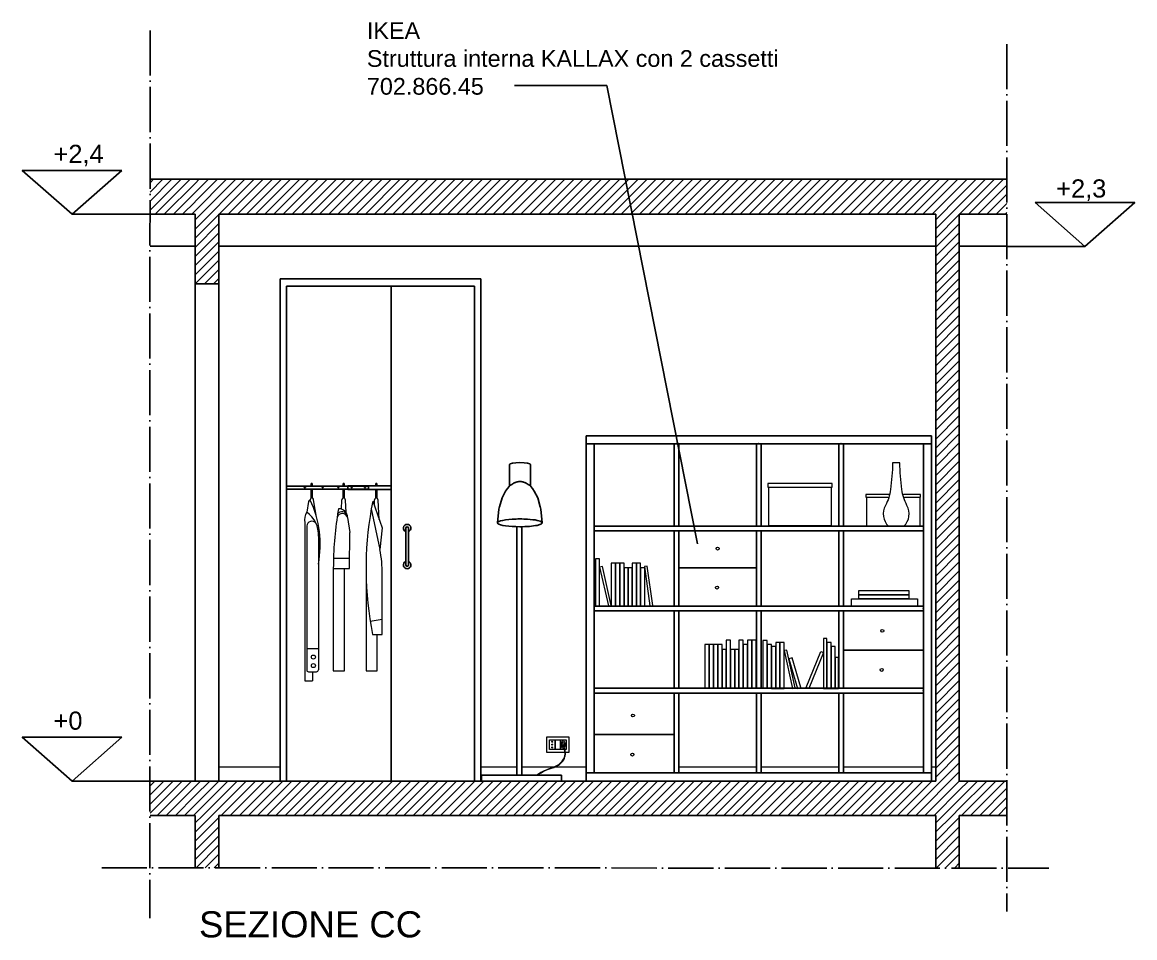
# Model space of a CAD drawing. Header units: millimetres. Extents: x 3016 to 5179, y 3293 to 5202.
# Drawn here: x 4210 to 4683.3, y 3599.9 to 3989.6 of the extents above; entities that cross this region are included whole.
import ezdxf

# ---------------------------------------------------------------- set-up
doc = ezdxf.new("R2010")
doc.units = ezdxf.units.MM
doc.header["$MEASUREMENT"] = 0
doc.linetypes.add('ACAD_ISO02W100', pattern=[15, 12, -3])
doc.linetypes.add('ACAD_ISO04W100', pattern=[30, 24, -3, 0, -3])
for name, color, linetype in [('A-DOOR-FULL', 4, 'Continuous'), ('A-ELEV-MBE1', 7, 'Continuous'), ('A-FURN', 6, 'Continuous'), ('A-SECT-MCUT', 7, 'Continuous'), ('A-WALL-FULL-EXTR', 100, 'Continuous'), ('A-WALL-FULL-INTR', 7, 'Continuous'), ('CAMPITURE SEZIONE', 9, 'Continuous'), ('PROIETTATO', 60, 'Continuous'), ('QUOTE', 5, 'Continuous')]:
    doc.layers.add(name, color=color, linetype=linetype)
doc.layers.add('Battiscopa', color=2, linetype='ACAD_ISO02W100', lineweight=13)
doc.layers.add('Interruttori', color=92, linetype='Continuous', lineweight=13)
doc.styles.add('ARIAL', font='Arial.ttf')
doc.styles.add('underline', font='Arial.ttf')

msp = doc.modelspace()

# ---------------------------------------------------------------- hatches: boundary and pattern name
at = {"layer": 'CAMPITURE SEZIONE', "transparency": 33554687}
h = msp.add_hatch(dxfattribs=at)
h.set_pattern_fill('ANSI31', color=256, scale=22)
h.set_pattern_definition([(45, (0, -0.9448796742472041), (-1.944543648263005, 1.944543648263006), [])])
h.paths.add_polyline_path([(4283.572563426536, 3922.710155133151), (4264.379950363767, 3922.710155133151), (4264.379950363767, 3907.820229753655), (4283.572563426536, 3907.820229753655)])
h = msp.add_hatch(dxfattribs=at)
h.set_pattern_fill('ANSI31', color=256, scale=22)
h.set_pattern_definition([(45, (2895.904251103699, 2906.668318447616), (-1.944543648263005, 1.944543648263006), [])])
h.paths.add_polyline_path([(4608.655362536232, 3922.710155133151), (4283.572563426536, 3922.710155133151), (4283.572563426536, 3878.27155343867), (4293.655365158857, 3878.27155343867), (4293.655365158857, 3907.820223173302), (4598.655366827766, 3907.820223173302), (4598.655366827767, 3666.592706674075), (4439.361680653702, 3666.592706674075), (4439.361680653702, 3666.592706231842), (4438.782421065666, 3666.592706231842), (4437.084112518038, 3666.592706231842), (4434.382496437595, 3666.592706231842), (4430.861680653702, 3666.592706231842), (4426.761604420445, 3666.592706231842), (4422.361680653702, 3666.592706231842), (4417.961756979825, 3666.592706231842), (4413.861680653702, 3666.592706231842), (4410.340865373531, 3666.592706231842), (4407.639248789366, 3666.592706231842), (4405.940941606788, 3666.592706231842), (4405.361680653702, 3666.592706231842), (4293.655365158857, 3666.592706674075), (4283.572563426536, 3666.592706674075), (4283.572563426536, 3651.98118245994), (4608.655362536232, 3651.98118245994)])
h = msp.add_hatch(dxfattribs=at)
h.set_pattern_fill('ANSI31', color=256, scale=22)
h.set_pattern_definition([(45, (1.636146589589771e-05, -0.9032192322933952), (-1.944543648263005, 1.944543648263006), [])])
h.paths.add_polyline_path([(4628.940055610834, 3922.710155133151), (4608.655378897698, 3922.710155133151), (4608.655378897698, 3907.820223173302), (4628.940055610834, 3907.820223173302)])
h = msp.add_hatch(dxfattribs=at)
h.set_pattern_fill('ANSI31', color=256, scale=22)
h.set_pattern_definition([(45, (0, -0.9032008551293984), (-1.944543648263005, 1.944543648263006), [])])
h.paths.add_polyline_path([(4283.572563605729, 3666.592706674075), (4264.379950542959, 3666.592710481817), (4264.379950363767, 3651.98118245994), (4283.572563426536, 3651.98118245994)])
h = msp.add_hatch(dxfattribs=at)
h.set_pattern_fill('ANSI31', color=256, scale=22)
h.set_pattern_definition([(45, (-2.092826071020681e-05, -0.9032100437102599), (-1.944543648263005, 1.944543648263006), [])])
h.paths.add_polyline_path([(4628.940039249368, 3666.592706674075), (4608.655362536232, 3666.592706674075), (4608.655362536232, 3651.98118245994), (4628.940039249368, 3651.98118245994)])
h = msp.add_hatch(dxfattribs=at)
h.set_pattern_fill('ANSI31', color=256, scale=22)
h.set_pattern_definition([(45, (0.912541736055573, 0.009703142581201973), (-1.944543648263005, 1.944543648263006), [])])
h.paths.add_polyline_path([(4293.655365158857, 3651.98118245994), (4283.572563426536, 3651.990885602521), (4283.572563426536, 3629.676083958159), (4293.655365158857, 3629.666380815577)])
h = msp.add_hatch(dxfattribs=at)
h.set_pattern_fill('ANSI31', color=256, scale=22)
h.set_pattern_definition([(45, (0.9104286516030697, 0), (-1.944543648263005, 1.944543648263006), [])])
h.paths.add_polyline_path([(4608.655362536232, 3651.98118245994), (4598.655366827767, 3651.98118245994), (4598.655366827767, 3629.666380815563), (4608.655362536232, 3629.666380815563)])

# ---------------------------------------------------------------- linework, layer by layer
at = {"layer": 'A-DOOR-FULL', "linetype": 'Continuous', "transparency": 33554687}
for p, q in [((4319.772341364303, 3880.342760898679), (4405.166643466961, 3880.342760898679)), ((4319.772341364303, 3666.592706674075), (4319.772341364303, 3880.342760898679)), ((4402.44877721458, 3877.167154758829), (4322.44877721458, 3877.167154758829)), ((4322.44877721458, 3877.167154758829), (4322.44877721458, 3666.586189935992)), ((4366.977382925506, 3877.167154758829), (4366.977382925506, 3666.592706674075)), ((4402.44877721458, 3666.586189935992), (4402.44877721458, 3877.167154758829)), ((4405.166643466961, 3880.342760898679), (4405.166643466961, 3666.592706674075))]:
    msp.add_line(p, q, dxfattribs=at)
at = {"layer": 'A-DOOR-FULL', "transparency": 33554687}
msp.add_lwpolyline([(4374.339760214743, 3774.24766621509, 0.9999999999999997), (4373.168360313309, 3774.24766621509), (4373.168360313309, 3758.568277217828, 0.9999999999999998), (4374.339760214743, 3758.568277217828)], format="xyb", close=True, dxfattribs=at)
for centre, start, end in [((4373.754060264027, 3774.247666215089), 291.3168696548679, 248.6831303450255), ((4373.754060264027, 3758.568277217829), 111.3168696549745, 68.68313034513208)]:
    msp.add_arc(centre, 1.611165920157897, start, end, dxfattribs=at)
at = {"layer": 'A-FURN', "transparency": 33554687}
for p, q in [((4449.884280880953, 3666.592706674075), (4449.884280880953, 3813.592706674075)), ((4449.884280880953, 3813.592706674075), (4596.884280880953, 3813.592706674075)), ((4596.884280880953, 3813.592706674075), (4596.884280880953, 3666.592706674075)), ((4596.884280880953, 3813.592706674075), (4596.884280880953, 3666.592706674075)), ((4453.325770840514, 3810.161749376804), (4449.884280880953, 3810.161749376804)), ((4453.314543735478, 3810.161749376804), (4593.427318889881, 3810.161749376804)), ((4453.325770840514, 3670.048134312922), (4453.325770840514, 3810.161749376804)), ((4487.342737524079, 3810.161749376804), (4487.342737524079, 3775.133345610833)), ((4489.342737524079, 3810.161749376804), (4489.342737524079, 3775.133345610833)), ((4522.37093131268, 3810.161749376804), (4522.37093131268, 3775.133345610833)), ((4524.37093131268, 3810.161749376804), (4524.37093131268, 3775.133345610833)), ((4557.39912510128, 3810.161749376804), (4557.39912510128, 3775.133345610833)), ((4559.39912510128, 3810.161749376804), (4559.39912510128, 3775.133345610833)), ((4593.427318889881, 3810.161749376804), (4593.427318889881, 3670.048134312922)), ((4593.427318889881, 3810.161749376804), (4596.884280880953, 3810.161749376804)), ((4417.241178375976, 3801.352352646559), (4417.241178375976, 3792.062843784768)), ((4426.241178375976, 3792.062843784768), (4426.241178375976, 3801.352352646559)), ((4332.881571146067, 3792.041963564278), (4322.44877721458, 3792.041963564278)), ((4329.981760399492, 3792.030507462404), (4329.981760399492, 3791.504760329924)), ((4329.981760399492, 3791.504760329924), (4330.453922179043, 3791.504760329924)), ((4330.453922179043, 3791.504760329924), (4330.454351307082, 3792.030507462404)), ((4332.881571146067, 3792.041963564278), (4348.475358185744, 3792.041963564278)), ((4332.916063707771, 3793.267435455776), (4332.916063707771, 3792.041963564278)), ((4333.3197229767, 3793.267435455776), (4333.319722976696, 3792.041963564278)), ((4337.59144891256, 3792.011423390498), (4337.59144891256, 3791.485676258019)), ((4337.59144891256, 3791.485676258019), (4338.063610692109, 3791.485676258019)), ((4338.063610692109, 3791.485676258019), (4338.064039820149, 3792.011423390498)), ((4344.222704039133, 3792.032599778367), (4344.222704039133, 3791.506852645888)), ((4344.222704039133, 3791.506852645888), (4344.694865818682, 3791.506852645888)), ((4344.694865818682, 3791.506852645888), (4344.695294946721, 3792.032599778367)), ((4346.562926991726, 3793.213751303972), (4346.562926991726, 3792.041963564278)), ((4346.966586260631, 3793.213751303972), (4346.966586260626, 3792.041963564278)), ((4358.021522703082, 3792.29265237088), (4348.475358185744, 3792.29265237088)), ((4348.475358185744, 3790.62670345478), (4348.475358185744, 3792.29265237088)), ((4348.475358185744, 3792.29265237088), (4348.475358185744, 3792.041963564278)), ((4348.475358185744, 3792.041963564278), (4357.341430568408, 3792.041963564278)), ((4349.883144752494, 3792.285188525585), (4349.883144752494, 3791.535536755744)), ((4349.883144752494, 3792.041963564278), (4349.883144752494, 3791.516216431799)), ((4349.883144752494, 3791.516216431799), (4350.355306532043, 3791.516216431799)), ((4350.355306532043, 3791.516216431799), (4350.355735660083, 3792.041963564278)), ((4350.355735660083, 3791.535536755744), (4350.355735660083, 3792.29265237088)), ((4355.559357871889, 3792.285443168501), (4355.559357871889, 3791.53579139866)), ((4355.559357871889, 3792.041963564278), (4355.559357871889, 3791.516216431799)), ((4355.559357871889, 3791.516216431799), (4356.031519651439, 3791.516216431799)), ((4356.031519651439, 3791.516216431799), (4356.031948779479, 3792.041963564278)), ((4356.031948779479, 3791.53579139866), (4356.031948779479, 3792.292907013797)), ((4357.341430568408, 3792.041963564278), (4357.341430568408, 3790.879522147787)), ((4366.977382925506, 3792.29265237088), (4358.021522703082, 3792.29265237088)), ((4360.470326107471, 3793.213751303972), (4360.470326107471, 3792.29265237088)), ((4360.8739853764, 3793.213751303972), (4360.873985376396, 3792.29265237088)), ((4329.841040864984, 3790.879522147787), (4322.44877721458, 3790.879522147787)), ((4348.475358185744, 3790.879522147787), (4329.841040864984, 3790.879522147787)), ((4332.916063707771, 3790.879522147787), (4332.916063707771, 3787.050999553788)), ((4333.319722976691, 3790.879522147787), (4333.319722976677, 3787.106359966861)), ((4346.562926991726, 3790.879522147787), (4346.562926991726, 3787.034369652121)), ((4346.966586260622, 3790.879522147787), (4346.966586260607, 3787.029607981934)), ((4348.475358185744, 3790.879522147787), (4357.341430568408, 3790.879522147787)), ((4348.475358185744, 3790.62670345478), (4357.842337830968, 3790.62670345478)), ((4357.842337830968, 3790.62670345478), (4366.977382925506, 3790.62670345478)), ((4360.470326107471, 3790.62670345478), (4360.470326107471, 3787.034369652121)), ((4360.87398537639, 3790.62670345478), (4360.873985376376, 3787.029607981934)), ((4420.364971409214, 3774.745822742087), (4420.364971409214, 3669.09270630769)), ((4422.495469835015, 3669.09270630769), (4422.495469835015, 3774.811056172717)), ((4593.427318889881, 3775.133345610833), (4453.325770840514, 3775.133345610833)), ((4593.427318889881, 3773.133345610833), (4453.325770840514, 3773.133345610833)), ((4487.342737524079, 3773.133345610833), (4487.342737524079, 3741.104941844863)), ((4489.342737524079, 3773.133345610833), (4489.342737524079, 3741.104941844863)), ((4489.342737524079, 3773.133345610833), (4489.342737524079, 3741.104941844863)), ((4522.342737524079, 3773.133345610833), (4489.342737524079, 3773.133345610833)), ((4522.372412143663, 3741.104941844863), (4522.342737524079, 3773.133345610833)), ((4522.37093131268, 3773.133345610833), (4522.37093131268, 3766.565956960497)), ((4524.37093131268, 3773.133345610833), (4524.37093131268, 3766.565956960497)), ((4557.39912510128, 3773.133345610833), (4557.39912510128, 3756.995532288203)), ((4559.39912510128, 3773.133345610833), (4559.39912510128, 3756.995532288203)), ((4522.370931314371, 3766.56589879971), (4522.372412143663, 3741.104941844863)), ((4524.370931310988, 3766.566015121283), (4524.372412147046, 3741.104941844863)), ((4522.342737524079, 3757.403659661652), (4489.342737524079, 3757.403659661652)), ((4557.39912510128, 3756.995532288203), (4557.39912510128, 3741.104941844863)), ((4559.39912510128, 3756.995532288203), (4559.39912510128, 3741.104941844863)), ((4593.427318889881, 3741.104941844863), (4453.325770840514, 3741.104941844863)), ((4489.342737524079, 3741.104941844863), (4522.342737524079, 3741.104941844863)), ((4593.427318889881, 3739.104941844863), (4453.325770840514, 3739.104941844863)), ((4487.342737524079, 3739.104941844863), (4487.342737524079, 3706.076538078893)), ((4489.342737524079, 3739.104941844863), (4489.342737524079, 3706.076538078893)), ((4522.372528465237, 3739.104941844863), (4522.374449423191, 3706.076538078893)), ((4524.37252846862, 3739.104941844863), (4524.374449426574, 3706.076538078893)), ((4557.39912510128, 3739.104941844863), (4557.39912510128, 3706.076538078893)), ((4559.39912510128, 3739.104941844863), (4559.39912510128, 3706.076538078893)), ((4559.399124716817, 3739.104941844863), (4559.399124716817, 3706.076538568781)), ((4593.427318889881, 3739.104941844863), (4559.399124716817, 3739.104941844863)), ((4593.427318889881, 3706.076538078893), (4593.427318889881, 3739.104941844863)), ((4593.427318889881, 3722.37525638557), (4559.399124716817, 3722.37525638557)), ((4593.427318889881, 3706.076538078893), (4453.325770840514, 3706.076538078893)), ((4559.399124716817, 3706.076538568781), (4593.427318889881, 3706.076538078893)), ((4453.325770456051, 3704.076538078893), (4453.325770456051, 3670.048134802811)), ((4487.341882162098, 3704.047056842114), (4453.325770456051, 3704.076538078893)), ((4593.427318889881, 3704.076538078893), (4453.325770840514, 3704.076538078893)), ((4487.342737524079, 3704.076538078893), (4487.342737524079, 3670.048134312922)), ((4487.342737524079, 3670.048134312922), (4487.342737524079, 3704.076538078893)), ((4489.342737524079, 3704.076538078893), (4489.342737524079, 3670.048134312922)), ((4522.374565744765, 3704.076538078893), (4522.376544866889, 3670.048076152135)), ((4524.374565748148, 3704.076538078893), (4524.376544863506, 3670.048192473709)), ((4557.39912510128, 3704.076538078893), (4557.39912510128, 3670.048134312922)), ((4559.39912510128, 3704.076538078893), (4559.39912510128, 3670.048134312922)), ((4487.342737524079, 3686.3468526196), (4453.325770456051, 3686.3468526196)), ((4405.361680653702, 3669.09270630769), (4405.361680653702, 3666.592706231842)), ((4405.361680653702, 3669.09270630769), (4405.940940726858, 3669.09270630769)), ((4405.940941606788, 3669.09270630769), (4407.639248615959, 3669.09270630769)), ((4407.639248789366, 3669.09270630769), (4410.340865153986, 3669.09270630769)), ((4410.340865373531, 3669.09270630769), (4413.861680417915, 3669.09270630769)), ((4413.861680653702, 3669.09270630769), (4417.961756886959, 3669.09270630769)), ((4417.961756979825, 3669.09270630769), (4422.361680653702, 3669.09270630769)), ((4422.361680653702, 3669.09270630769), (4426.761604344054, 3669.09270630769)), ((4426.761604420445, 3669.09270630769), (4430.861680231582, 3669.09270630769)), ((4430.861680653702, 3669.09270630769), (4434.382495933874, 3669.09270630769)), ((4434.382496437595, 3669.09270630769), (4437.08411207977, 3669.09270630769)), ((4437.084112518038, 3669.09270630769), (4438.782419700617, 3669.09270630769)), ((4438.782421065666, 3669.09270630769), (4439.361680653702, 3669.09270630769)), ((4439.361680653702, 3666.592706231842), (4439.361680653702, 3669.09270630769)), ((4453.325770840514, 3670.048134312922), (4449.884280880953, 3670.048134312922)), ((4453.325770456051, 3670.048134802811), (4487.342737524079, 3670.048134312922)), ((4593.427318889881, 3670.048134312922), (4453.325770840514, 3670.048134312922)), ((4593.427318889881, 3670.048134312922), (4596.884280880953, 3670.048134312922)), ((4405.940940726858, 3666.592706231842), (4405.361680653702, 3666.592706231842)), ((4407.639248615959, 3666.592706231842), (4405.940941606788, 3666.592706231842)), ((4410.340865153986, 3666.592706231842), (4407.639248789366, 3666.592706231842)), ((4413.861680417916, 3666.592706231842), (4410.340865373531, 3666.592706231842)), ((4417.96175688696, 3666.592706231842), (4413.861680653702, 3666.592706231842)), ((4422.361680547376, 3666.592706231842), (4417.961756979825, 3666.592706231842)), ((4426.761604344054, 3666.592706231842), (4422.361680653702, 3666.592706231842)), ((4430.861680231582, 3666.592706231842), (4426.761604420445, 3666.592706231842)), ((4434.382495933874, 3666.592706231842), (4430.861680653702, 3666.592706231842)), ((4437.08411207977, 3666.592706231842), (4434.382496437595, 3666.592706231842)), ((4438.782419700617, 3666.592706231842), (4437.084112518038, 3666.592706231842)), ((4439.361680653702, 3666.592706231842), (4438.782421065666, 3666.592706231842)), ((4596.884280880953, 3666.592706674075), (4449.884280880953, 3666.592706674075))]:
    msp.add_line(p, q, dxfattribs=at)
at = {"layer": 'A-FURN', "linetype": 'Continuous', "transparency": 33554687}
for p, q in [((4332.916063707771, 3793.267435455776), (4333.3197229767, 3793.267435455774)), ((4346.562926991726, 3793.213751303972), (4346.966586260631, 3793.21375130397)), ((4360.470326107471, 3793.213751303972), (4360.8739853764, 3793.21375130397))]:
    msp.add_line(p, q, dxfattribs=at)
at = {"layer": 'A-FURN', "transparency": 33554687}
for points in [[(4416.431607247683, 3791.15909741567), (4417.100703502842, 3791.93505604002), (4417.705946262847, 3792.485635696017), (4418.23097988804, 3792.877388113371), (4418.678749899846, 3793.159747352691), (4419.058942085148, 3793.366717963502), (4419.382344953179, 3793.52111932468), (4419.658752972385, 3793.638252386715), (4419.896406719886, 3793.728484048394), (4420.102022079615, 3793.798947280138), (4420.281005767575, 3793.854635548527), (4420.437699824649, 3793.899106592065), (4420.575600735643, 3793.934938934116), (4420.697539695941, 3793.964031964614), (4420.805825451936, 3793.987806229934), (4420.90235561656, 3794.007339257439), (4420.988702884795, 3794.023459126936), (4421.066181778589, 3794.036809923643), (4421.135900462724, 3794.047898192272), (4421.198801158986, 3794.05712636228), (4421.255691849457, 3794.064817109899), (4421.307271305526, 3794.071231329109), (4421.354148981049, 3794.076581537127), (4421.396860933357, 3794.081041978198), (4421.435882655521, 3794.084756311563), (4421.471639493735, 3794.087843511976), (4421.504515166882, 3794.090402433434), (4421.534858787567, 3794.092515362694), (4421.562990695202, 3794.094250801421), (4421.589207344532, 3794.095665653208), (4421.613785442021, 3794.096806946377), (4421.636985483634, 3794.0977131904), (4421.659054817917, 3794.098415439286), (4421.680230335663, 3794.098938116937), (4421.700740870268, 3794.099299645499), (4421.720809380045, 3794.099512906901), (4421.74065497426, 3794.09958555912), (4421.741178375976, 3794.099585607155)], [(4427.050749504268, 3791.15909741567), (4426.381653249109, 3791.93505604002), (4425.776410489106, 3792.485635696017), (4425.251376863913, 3792.877388113371), (4424.803606852106, 3793.159747352691), (4424.423414666803, 3793.366717963502), (4424.100011798773, 3793.52111932468), (4423.823603779568, 3793.638252386715), (4423.585950032067, 3793.728484048394), (4423.380334672337, 3793.798947280138), (4423.201350984376, 3793.854635548527), (4423.044656927303, 3793.899106592065), (4422.906756016309, 3793.934938934116), (4422.784817056011, 3793.964031964614), (4422.676531300016, 3793.987806229934), (4422.580001135391, 3794.007339257439), (4422.493653867157, 3794.023459126936), (4422.416174973362, 3794.036809923643), (4422.346456289229, 3794.047898192272), (4422.283555592967, 3794.05712636228), (4422.226664902496, 3794.064817109899), (4422.175085446426, 3794.071231329109), (4422.128207770903, 3794.076581537127), (4422.085495818596, 3794.081041978198), (4422.046474096432, 3794.084756311563), (4422.010717258217, 3794.087843511976), (4421.977841585071, 3794.090402433434), (4421.947497964386, 3794.092515362694), (4421.919366056751, 3794.094250801421), (4421.89314940742, 3794.095665653208), (4421.86857130993, 3794.096806946377), (4421.845371268318, 3794.0977131904), (4421.823301934035, 3794.098415439286), (4421.802126416289, 3794.098938116937), (4421.781615881684, 3794.099299645499), (4421.761547371907, 3794.099512906901), (4421.741701777692, 3794.09958555912), (4421.741178375976, 3794.099585607155)], [(4413.069358722914, 3783.378937416431), (4414.130630722689, 3787.088096868657), (4415.643536522812, 3790.021664862673), (4416.431607247683, 3791.15909741567)], [(4430.412998029038, 3783.37893741643), (4429.351726029264, 3787.088096868657), (4427.838820229141, 3790.021664862673), (4427.050749504269, 3791.15909741567)], [(4412.241205561182, 3776.494605212259), (4412.829820041162, 3782.374413061168), (4413.074187127743, 3783.401202539656)], [(4431.24115119077, 3776.494605212258), (4430.65253671079, 3782.374413061167), (4430.408169624209, 3783.401202539655)]]:
    msp.add_lwpolyline(points, dxfattribs=at)
for centre, major_axis, ratio, start_param, end_param in [((4421.741178375976, 3801.352352646559), (4.500000000000016, 0), 0.1736481776669373, 1.570796326794897, 3.141592653589793), ((4421.741178375976, 3801.352352646559), (4.500000000000016, 0), 0.1736481776669373, 0, 1.57079632679489), ((4421.741178375976, 3776.498551720655), (9.500000000000021, 0), 0.1736481776669347, 1.919862186159041, 4.712388980384686), ((4421.741178375976, 3776.498551720655), (9.500000000000016, 0), 0.1736481776669369, 1.570796326794903, 1.919862177193768), ((4421.741178375976, 3776.498551720655), (9.50000000000002, 0), 0.1736481776669347, 1.221730476396029, 1.570796326794897), ((4421.741178375976, 3776.498551720655), (9.500000000000025, 0), 0.1736481776669354, 0.1745329759447431, 1.221730467430762), ((4421.741178375976, 3776.498551720655), (9.500000000000021, 0), 0.1736481776669362, 4.712388980384686, 6.457718232379024)]:
    msp.add_ellipse(centre, major_axis=major_axis, ratio=ratio, start_param=start_param, end_param=end_param, dxfattribs=at)
for p in [(4488.342737524079, 3810.161749376804), (4523.37093131268, 3810.161749376804), (4558.39912510128, 3810.161749376804), (4593.427318889881, 3740.104941844863), (4593.427318889881, 3705.076538078893)]:
    msp.add_point(p, dxfattribs=at)
at = {"layer": 'A-SECT-MCUT', "linetype": 'Continuous', "transparency": 33554687}
for p, q in [((4608.655362536232, 3922.710155133151), (4264.379950363767, 3922.710155133151)), ((4608.655362536232, 3922.710155133151), (4628.940039249368, 3922.710155133151)), ((4264.379950363767, 3907.820229753655), (4283.572563426536, 3907.820229753655)), ((4283.572563426536, 3878.250134907126), (4283.572563426536, 3907.820229753655)), ((4293.655365158857, 3907.820223173302), (4293.655365158857, 3878.250134907125)), ((4598.655366827766, 3907.820223173302), (4293.655365158857, 3907.820223173302)), ((4608.655362536232, 3907.820223173302), (4608.655362536232, 3666.592706674075)), ((4608.655362536232, 3907.820223173302), (4628.940039249368, 3907.820223173302)), ((4283.572563426536, 3666.592706674076), (4264.379950363767, 3666.592710481817)), ((4283.572563426536, 3666.592706674076), (4598.655366827767, 3666.592706674075)), ((4608.655362536232, 3666.592706674075), (4628.940039249368, 3666.592706674075)), ((4264.379950363767, 3651.98118245994), (4283.572563426536, 3651.981182459941)), ((4283.572563426536, 3651.981182459941), (4283.572563426536, 3629.666380815578)), ((4293.655365158857, 3651.981182459941), (4598.655366827767, 3651.98118245994)), ((4293.655365158857, 3629.666380815577), (4293.655365158857, 3651.98118245994)), ((4598.655366827767, 3629.548792490137), (4598.655366827767, 3651.98118245994)), ((4608.655362536232, 3651.98118245994), (4628.940039249368, 3651.98118245994)), ((4608.655362536232, 3629.548792490137), (4608.655362536232, 3651.98118245994))]:
    msp.add_line(p, q, dxfattribs=at)
at = {"layer": 'A-SECT-MCUT', "transparency": 33554687}
for p, q in [((4283.572563426536, 3894.216568296936), (4264.379950363767, 3894.216568296936)), ((4293.655365158857, 3894.216568296936), (4598.655366827766, 3894.216568296936)), ((4608.655362536232, 3894.216568296936), (4628.940039249368, 3894.216568296936))]:
    msp.add_line(p, q, dxfattribs=at)
at = {"layer": 'A-WALL-FULL-EXTR', "linetype": 'ACAD_ISO04W100', "ltscale": 0.8, "transparency": 33554687}
for p, q in [((4264.379950363767, 3986.105184904379), (4264.255306232881, 3608.247799524363)), ((4628.940039249368, 3980.246491388558), (4628.940039249368, 3611.07240259593)), ((4243.846593577566, 3629.646171777817), (4646.777920844506, 3629.548792490137))]:
    msp.add_line(p, q, dxfattribs=at)
at = {"layer": 'A-WALL-FULL-INTR', "linetype": 'Continuous', "transparency": 33554687}
msp.add_line((4598.655366827767, 3666.592706674075), (4598.655366827766, 3907.820223173302), dxfattribs=at)
at = {"layer": 'Battiscopa', "linetype": 'Continuous', "transparency": 33554687}
for p, q in [((4293.655365158857, 3672.592706674075), (4319.772341364303, 3672.592706674076)), ((4405.166643466961, 3672.592706674076), (4420.364971409214, 3672.592706674076)), ((4422.495469835015, 3672.592706674076), (4449.884280880953, 3672.592706674076)), ((4489.342737524079, 3672.592706674076), (4522.376408173524, 3672.594627938356)), ((4524.376408170142, 3672.59474425993), (4557.39912510128, 3672.59474425993)), ((4559.39912510128, 3672.59474425993), (4593.427318889881, 3672.59474425993)), ((4596.884280880953, 3672.59474425993), (4598.655366827767, 3672.59474425993))]:
    msp.add_line(p, q, dxfattribs=at)
at = {"layer": 'Interruttori', "transparency": 33554687}
for p, q in [((4331.723120117822, 3785.524797408871), (4331.059893342238, 3781.03691999273)), ((4335.2327862969, 3778.937242516666), (4333.928435615097, 3786.239359545906)), ((4344.601548302371, 3782.514150108168), (4344.065373104581, 3780.356220680855)), ((4345.799607971958, 3782.344551080015), (4346.028008069251, 3786.285754914968)), ((4347.796100052768, 3780.836283800318), (4347.471798085807, 3786.185675394102)), ((4359.168984096136, 3785.715321448555), (4358.50894741814, 3782.514150108193)), ((4358.50894741814, 3782.514150108193), (4362.116109070341, 3765.154989093122)), ((4359.168984096136, 3785.715321448555), (4363.10457951404, 3774.423722329923)), ((4359.797797123939, 3783.911196817709), (4359.93540718502, 3786.285754914968)), ((4361.87909936855, 3777.939741905433), (4361.379197201552, 3786.185675394102)), ((4348.405202956626, 3778.71259777234), (4349.31609794259, 3772.345721956927)), ((4330.162648600837, 3776.560329892881), (4330.162648600837, 3709.209008670827)), ((4331.059893342238, 3775.171197044605), (4331.059893342213, 3713.873925092139)), ((4349.289098640496, 3757.089082431679), (4349.31609794259, 3772.345721956927)), ((4363.10457951404, 3774.423722329923), (4362.116109070341, 3765.154989093122)), ((4335.997062048113, 3770.792279163586), (4335.997062048113, 3713.873925092139)), ((4342.415357243995, 3761.487533069408), (4349.296860919926, 3761.475355040542)), ((4342.348755136647, 3757.101364587974), (4342.348755136647, 3713.560773154888)), ((4342.348755136647, 3757.101364587974), (4349.289098640496, 3757.089082431679)), ((4347.040302341591, 3713.560773154888), (4347.040302341591, 3757.093062071542)), ((4356.256154252416, 3757.101364587974), (4356.256154252416, 3713.560773154888)), ((4363.158036630602, 3735.355649169544), (4363.192086593624, 3754.596443252543)), ((4363.158036630602, 3735.355649169544), (4358.028053123522, 3734.544691811105)), ((4363.158036630602, 3729.010306680115), (4363.158036630602, 3735.355649169544)), ((4359.013671761779, 3729.010306680115), (4363.158036630602, 3729.010306680115)), ((4360.94770145736, 3713.560773154888), (4360.94770145736, 3729.010306680115)), ((4331.059893342238, 3722.976512503919), (4335.997062048113, 3722.976512503919)), ((4331.831643342231, 3713.102175092145), (4335.225312048118, 3713.102175092145)), ((4333.528477695177, 3713.102175092145), (4333.528477695177, 3709.209008670848)), ((4342.348755136647, 3713.560773154888), (4347.040302341591, 3713.560773154888)), ((4356.256154252416, 3713.560773154888), (4360.94770145736, 3713.560773154888)), ((4330.162648600837, 3709.209008670827), (4333.528477695177, 3709.209008670848))]:
    msp.add_line(p, q, dxfattribs=at)
msp.add_lwpolyline([(4586.418119288072, 3783.913093890712, -0.09704176544423161), (4584.275367731658, 3790.67402685143, -0.02893784516993911), (4583.356315725594, 3802.064188751021), (4580.310491259906, 3802.064188751021, -0.02893784516990601), (4579.391439253844, 3790.67402685148, -0.0970417654442434), (4577.248687697412, 3783.913093890712, 0.3427229718222986), (4578.581378591552, 3775.061017211197), (4585.085428393932, 3775.061017211197, 0.3427229718220379)], format="xyb", close=True, dxfattribs=at)
for points in [[(4554.564092262306, 3791.631467725461), (4554.564092262306, 3793.242931196981), (4527.228301349176, 3793.242931196981), (4527.228301349176, 3791.631467725461)], [(4527.631167217049, 3775.175479367337), (4527.631167217049, 3791.631467725461), (4554.161226394433, 3791.631467725461), (4554.161226394433, 3775.175479367337)], [(4453.824569041797, 3741.112043336797), (4455.655948117434, 3741.112043336797), (4455.655948117434, 3761.131193848916), (4453.824569041797, 3761.131193848916)], [(4460.567017118286, 3741.112043336797), (4462.386721895673, 3741.112043336797), (4462.386721895673, 3759.407426140147), (4460.567017118286, 3759.407426140147)], [(4462.386721895673, 3741.112043336797), (4464.206426673103, 3741.112043336797), (4464.206426673103, 3759.407426140147), (4462.386721895673, 3759.407426140147)], [(4464.206426673103, 3741.112043336797), (4466.026131450519, 3741.112043336797), (4466.026131450519, 3759.407426140147), (4464.206426673103, 3759.407426140147)], [(4469.460309768678, 3741.112043336797), (4471.28001454605, 3741.112043336797), (4471.28001454605, 3759.407426140147), (4469.460309768678, 3759.407426140147)], [(4471.28001454605, 3741.112043336797), (4473.09971932348, 3741.112043336797), (4473.09971932348, 3759.407426140147), (4471.28001454605, 3759.407426140147)], [(4459.366130828319, 3741.112043336797), (4460.567017118286, 3741.381689783775), (4456.856834407401, 3757.905206412666), (4455.655948117434, 3757.635559965674)], [(4466.026131450519, 3741.112043336797), (4467.743220609598, 3741.112043336797), (4467.743220609598, 3757.295295984738), (4466.026131450519, 3757.295295984738)], [(4467.743220609598, 3741.112043336797), (4469.460309768678, 3741.112043336797), (4469.460309768678, 3757.295295984738), (4467.743220609598, 3757.295295984738)], [(4473.09971932348, 3741.112043336797), (4474.816808482545, 3741.112043336797), (4474.816808482545, 3757.295295984738), (4473.09971932348, 3757.295295984738)], [(4476.999417368599, 3741.112043336797), (4478.218634871911, 3741.280405349221), (4475.902068736425, 3758.056149114323), (4474.682851232981, 3757.887787101899)], [(4590.915251696653, 3741.093768045874), (4562.80602633634, 3741.093768045874), (4562.80602633634, 3744.209565962651), (4590.915251696653, 3744.209565962651)], [(4587.193280331699, 3745.929836033684), (4565.972481103639, 3745.929836033684), (4565.972481103639, 3747.650106104688), (4587.193280331699, 3747.650106104688)], [(4587.193280331699, 3744.209565962651), (4565.972481103639, 3744.209565962651), (4565.972481103639, 3745.929836033684), (4587.193280331699, 3745.929836033684)], [(4509.507666711942, 3706.135909318328), (4511.370831014369, 3706.135909318328), (4511.370831014369, 3726.502510146559), (4509.507666711942, 3726.502510146559)], [(4514.864612578006, 3706.135909318328), (4516.727776880433, 3706.135909318328), (4516.727776880433, 3726.502510146559), (4514.864612578006, 3726.502510146559)], [(4518.579064266697, 3706.135909318328), (4520.442228569124, 3706.135909318328), (4520.442228569124, 3726.502510146559), (4518.579064266697, 3726.502510146559)], [(4520.442228569124, 3706.135909318328), (4522.305392871552, 3706.135909318328), (4522.305392871552, 3726.502510146559), (4520.442228569124, 3726.502510146559)], [(4525.054800482951, 3706.066956553977), (4526.917350750304, 3706.066956553977), (4526.917350750304, 3726.42684524888), (4525.054800482951, 3726.42684524888)], [(4530.553771162129, 3706.034780138353), (4532.336189673064, 3706.034780138353), (4532.336189673064, 3725.518733471798), (4530.553771162129, 3725.518733471798)], [(4532.336189673064, 3706.034780138353), (4534.118608183999, 3706.034780138353), (4534.118608183999, 3725.518733471798), (4532.336189673064, 3725.518733471798)], [(4552.361185856498, 3727.32867333004), (4550.842159529318, 3727.32867333004), (4550.842159529318, 3706.034780138353), (4552.361185856498, 3706.034780138353)], [(4552.361185856498, 3706.034780138353), (4554.143604367462, 3706.034780138353), (4554.143604367462, 3725.518733471813), (4552.361185856498, 3725.518733471813)], [(4500.35562638512, 3706.135909318328), (4502.206913771383, 3706.135909318328), (4502.206913771383, 3724.748824902811), (4500.35562638512, 3724.748824902811)], [(4502.206913771383, 3706.135909318328), (4504.058201157603, 3706.135909318328), (4504.058201157603, 3724.748824902811), (4502.206913771383, 3724.748824902811)], [(4504.058201157603, 3706.135909318328), (4505.909488543867, 3706.135909318328), (4505.909488543867, 3724.748824902811), (4504.058201157603, 3724.748824902811)], [(4505.909488543867, 3706.135909318328), (4507.760775930131, 3706.135909318328), (4507.760775930131, 3724.748824902811), (4505.909488543867, 3724.748824902811)], [(4507.760775930131, 3706.135909318328), (4509.507666711942, 3706.135909318328), (4509.507666711942, 3722.6000368338), (4507.760775930131, 3722.6000368338)], [(4511.370831014369, 3706.135909318328), (4513.117721796195, 3706.135909318328), (4513.117721796195, 3722.6000368338), (4511.370831014369, 3722.6000368338)], [(4513.117721796195, 3706.135909318328), (4514.864612578006, 3706.135909318328), (4514.864612578006, 3722.6000368338), (4513.117721796195, 3722.6000368338)], [(4516.727776880433, 3706.135909318328), (4518.579064266697, 3706.135909318328), (4518.579064266697, 3724.748824902811), (4516.727776880433, 3724.748824902811)], [(4526.917350750304, 3706.066956553977), (4528.768028015711, 3706.066956553977), (4528.768028015711, 3724.67373795965), (4526.917350750304, 3724.67373795965)], [(4528.782714845729, 3706.034780138353), (4530.553771162129, 3706.034780138353), (4530.553771162129, 3723.841049417452), (4528.782714845729, 3723.841049417452)], [(4537.729601904939, 3706.034780138353), (4538.898383388325, 3706.297217787061), (4535.287389667414, 3722.378990423043), (4534.118608183999, 3722.116552774335)], [(4544.674833381214, 3706.034780138353), (4543.56396984405, 3706.483005391062), (4549.731295992169, 3721.7678598212), (4550.842159529318, 3721.319634568476)], [(4554.143604367462, 3706.034780138353), (4555.914660683848, 3706.034780138353), (4555.914660683848, 3723.841049417452), (4554.143604367462, 3723.841049417452)], [(4539.899513867451, 3706.034780138353), (4541.235361362167, 3706.428474049134), (4537.524867943619, 3719.018593433538), (4536.189020448874, 3718.624899522801)], [(4555.914660683848, 3706.034780138353), (4557.307314059435, 3706.034780138353), (4557.307314059435, 3719.119073895118), (4555.914660683848, 3719.119073895118)]]:
    msp.add_lwpolyline(points, close=True, dxfattribs=at)
for points in [[(4578.769911801144, 3788.602308805422), (4568.968425778542, 3788.602308805422), (4568.968425778542, 3787.394540440143), (4578.355697591595, 3787.394540440143)], [(4585.313165498917, 3787.394540440143), (4591.916024719229, 3787.394540440143), (4591.916024719229, 3775.061017211197), (4569.270367869849, 3775.061017211197), (4569.270367869849, 3787.394540440143), (4578.355697591595, 3787.394540440143)], [(4585.313165498917, 3787.394540440143), (4592.217966810535, 3787.394540440143), (4592.217966810535, 3788.602308805422), (4584.932905066412, 3788.602428714397)]]:
    msp.add_lwpolyline(points, dxfattribs=at)
at = {"layer": 'Interruttori', "linetype": 'Continuous', "transparency": 33554687}
for points in [[(4433.147029324113, 3685.394269922978), (4442.558826719307, 3685.394269922978), (4442.558826719307, 3678.761207500709), (4433.147029324113, 3678.761207500709)], [(4434.359785663222, 3684.171771479828), (4436.703796857111, 3684.171771479828), (4436.703796857111, 3680.051798457026), (4434.359785663222, 3680.051798457026)], [(4436.703796857111, 3684.171771479828), (4439.047808050999, 3684.171771479828), (4439.047808050999, 3680.051798457026), (4436.703796857111, 3680.051798457026)], [(4439.047808050999, 3684.171771479828), (4441.391819244887, 3684.171771479828), (4441.391819244887, 3680.051798457026), (4439.047808050999, 3680.051798457026)]]:
    msp.add_lwpolyline(points, close=True, dxfattribs=at)
at = {"layer": 'Interruttori', "transparency": 33554687}
for centre, radius in [((4505.859817751262, 3765.561070513307), 0.6319198109702029), ((4505.587214367009, 3748.93921139131), 0.6319198109702029), ((4575.916204944, 3730.532667237225), 0.6319198109702029), ((4333.874446911008, 3719.358970104894), 0.8795322432432724), ((4333.874446911008, 3715.743114715136), 0.8795322432432724), ((4575.643601559747, 3713.910808115228), 0.6319198109702029), ((4469.842850683234, 3694.504263471255), 0.6319198109702029), ((4469.570247298981, 3677.882404349257), 0.6319198109702029)]:
    msp.add_circle(centre, radius, dxfattribs=at)
at = {"layer": 'Interruttori', "linetype": 'Continuous', "transparency": 33554687}
for centre in [(4435.493314181456, 3683.313180762438), (4435.493264967961, 3680.924507259906), (4435.513009422042, 3682.148453032405)]:
    msp.add_circle(centre, 0.2171495324296302, dxfattribs=at)
at = {"layer": 'Interruttori', "transparency": 33554687}
for centre, radius, start, end in [((4333.213120928763, 3786.384329848112), 0.7298571702659525, 348.5432417333304, 183.5262745490562), ((4346.756483399474, 3786.330645696308), 0.7298571702659525, 348.5432417333304, 183.5262745490562), ((4360.663882515219, 3786.330645696308), 0.7298571702659525, 348.5432417333304, 183.5262745490562), ((4332.907091269426, 3784.925694101869), 1.326918407547909, 105.6474894139196, 153.1600539403403), ((4292.553231757523, 3767.303259995105), 44.23679379195275, 349.1351610415525, 25.29317285410483), ((4344.686108758329, 3778.795102091831), 3.720009222925412, 358.7291598924908, 91.30251681804089), ((4500.717872897198, 3757.101364587974), 144.4617186447908, 169.868169817263, 191.2127886741648), ((4337.498569794248, 3777.418200889363), 7.38591107464365, 150.6627761623972, 186.6699396139659), ((4324.505000554808, 3771.565942587747), 11.51807416455077, 356.1485706127602, 55.31277162730201), ((4333.241572077906, 3775.047518308933), 2.185181579488273, 38.06756069724487, 176.7553916373828), ((4486.810473781428, 3757.101364587974), 144.4617186447908, 170.6497323033832, 180), ((4346.183147626883, 3778.155070927332), 2.290931267283268, 14.08508537830374, 163.1515244361546), ((4345.971395155439, 3778.768291955721), 2.480813917749748, 17.79506795417688, 140.2019336988654), ((4311.74216715774, 3754.687492917497), 51.45, 359.8986051652185, 11.73877135915069), ((4331.831643342231, 3713.873925092139), 0.7717499999999998, 179.9999999999739, 270), ((4335.225312048118, 3713.873925092139), 0.7717499999999998, 270, 0)]:
    msp.add_arc(centre, radius, start, end, dxfattribs=at)
at = {"layer": 'Interruttori', "linetype": 'Continuous', "transparency": 33554687}
for major_axis, ratio in [((0, 1.612629972019249), 0.4306731887982752), ((0, -0.836350113607068), 0.5073458406468107)]:
    msp.add_ellipse((4440.190791465838, 3682.146927643235), major_axis=major_axis, ratio=ratio, dxfattribs=at)
for points in [[(4428.811642326013, 3669.09270630769), (4431.289084069241, 3670.681665794271), (4438.234200713613, 3673.668986512171), (4440.737676425898, 3676.737049015024), (4440.190791465838, 3682.146927643235)], [(4429.013870388159, 3669.089066402102), (4429.608000303149, 3669.485062443605), (4430.288775496941, 3669.893433473303), (4431.142841248335, 3670.425550804222), (4432.157815442061, 3670.945296727671), (4433.482234247878, 3671.465042651121), (4435.221955892927, 3672.060918384758), (4436.95483686221, 3672.778660538596), (4438.541898246642, 3673.683663907023), (4439.730158076622, 3674.760277137781), (4440.757509464269, 3676.356636291988), (4441.093160262298, 3678.377436773064), (4441.056028680533, 3679.132303891486), (4440.302225581929, 3682.155464093426)]]:
    msp.add_spline(points, degree=3, dxfattribs=at)
at = {"layer": 'Interruttori', "transparency": 33554687}
msp.add_point((4593.427318889881, 3775.133345610833), dxfattribs=at)
at = {"layer": 'PROIETTATO', "transparency": 33554687}
for p, q in [((4458.761706217882, 3962.631273839672), (4419.476901021315, 3962.631273839672)), ((4497.312369151814, 3767.499209922513), (4458.761706217882, 3962.631273839672)), ((4283.572563426536, 3878.250134907126), (4283.572521434502, 3666.592706674083)), ((4283.572563426536, 3878.250134907126), (4293.655365158857, 3878.250134907125)), ((4293.655365158857, 3878.250134907125), (4293.655365158857, 3666.592706674076)), ((4283.572563426536, 3651.98118245994), (4264.379950363767, 3651.98118245994))]:
    msp.add_line(p, q, dxfattribs=at)
at = {"layer": 'QUOTE', "lineweight": 25, "transparency": 33554687}
for p, q in [((4231.212215025556, 3907.820229753655), (4264.379950363767, 3907.820229753655)), ((4662.107774587579, 3894.115428196461), (4628.940039249368, 3894.115428196461)), ((4231.212215025555, 3666.59271706217), (4264.379950363767, 3666.592706674075))]:
    msp.add_line(p, q, dxfattribs=at)
at = {"layer": 'QUOTE', "transparency": 33554687}
for points in [[(4252.422487623823, 3926.485682233971), (4231.212215025556, 3907.820229753655), (4210.001942570341, 3926.485682233971)], [(4640.897501989312, 3912.780880676778), (4662.107774587579, 3894.115428196461), (4683.318047042794, 3912.780880676778)], [(4252.422487623822, 3685.258169542486), (4231.212215025555, 3666.59271706217), (4210.00194257034, 3685.258169542486)]]:
    msp.add_lwpolyline(points, close=True, dxfattribs=at)

# ---------------------------------------------------------------- texts
at = {"layer": 'A-ELEV-MBE1', "ltscale": 9, "transparency": 33554687, "insert": (4356.623116043782, 3989.566607296618), "char_height": 7.115966390892864, "attachment_point": 1, "style": 'ARIAL'}
msp.add_mtext_dynamic_manual_height_columns('IKEA\\PStruttura interna KALLAX con 2 cassetti\\P702.866.45', width=404.3208703020937, gutter_width=9, heights=[0], dxfattribs=at)
at = {"layer": 'A-ELEV-MBE1', "transparency": 33554687, "insert": (4285.189769063691, 3611.179407654839), "char_height": 11.1186974857701, "attachment_point": 1, "style": 'ARIAL'}
msp.add_mtext_dynamic_manual_height_columns('SEZIONE CC', width=404.3208703020937, gutter_width=9, heights=[0], dxfattribs=at)
at = {"layer": 'QUOTE', "transparency": 33554687, "style": 'underline'}
for s, p in [('+2,4', (4223.332355490263, 3929.681675918422)), ('+2,3', (4649.923542406184, 3914.966408356446)), ('+0', (4223.332355490262, 3688.454163226937))]:
    msp.add_text(s, height=7.719982150891329, dxfattribs=at).set_placement(p)

doc.saveas('drawing.dxf')
